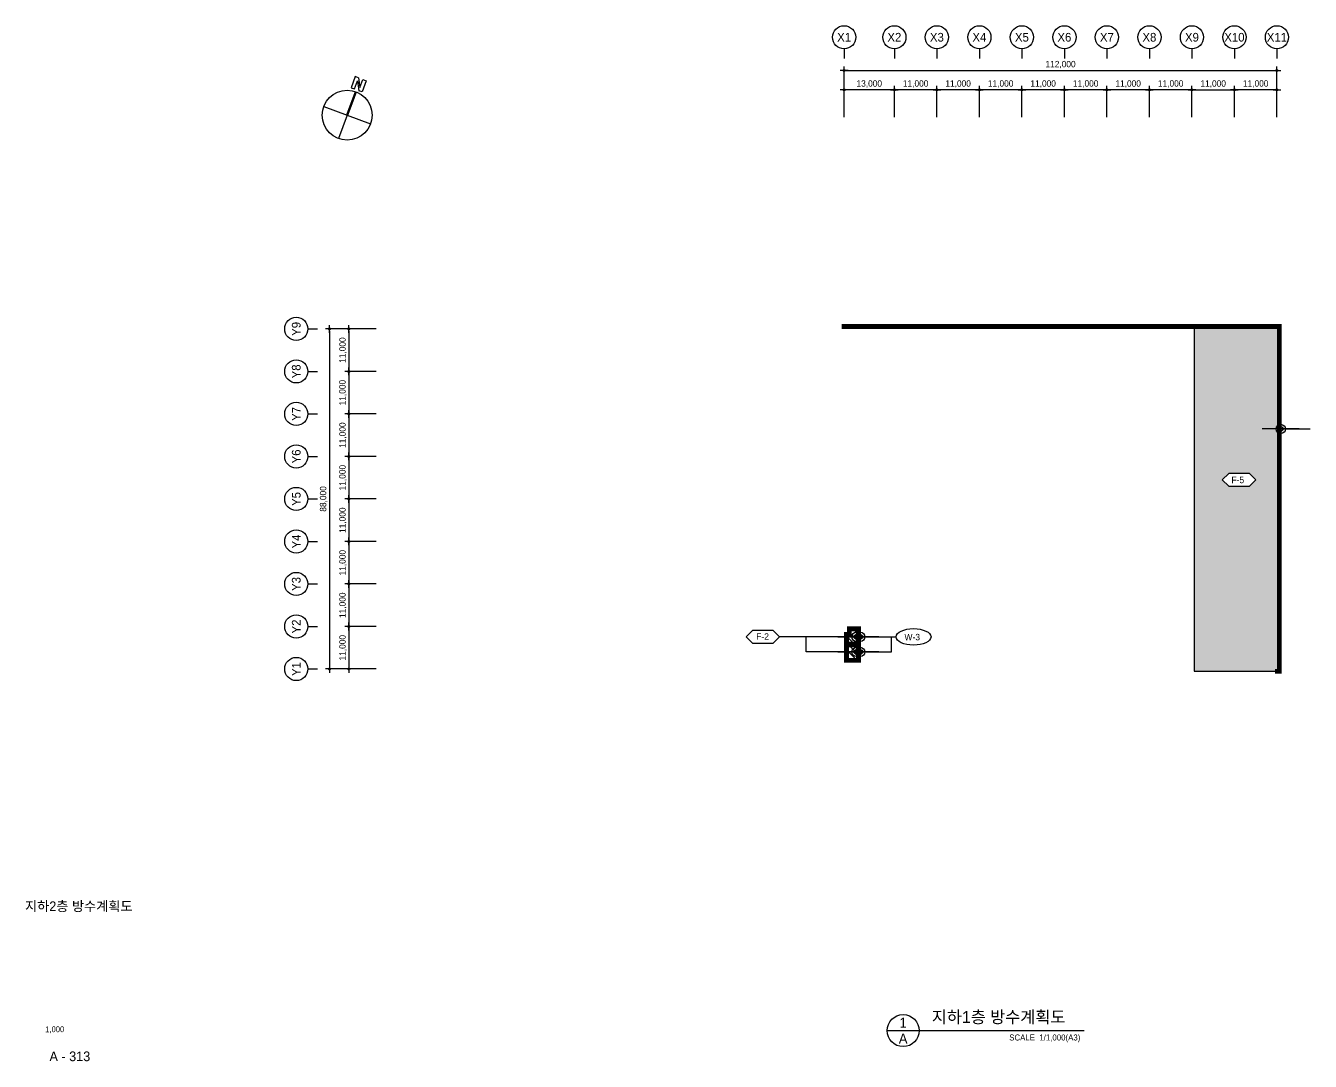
# Model space of a CAD drawing. Header units: millimetres. Extents: x 252735598 to 255215153, y 504281750 to 504550014.
# Drawn here: x 253088578 to 253421007, y 504282078 to 504550014 of the extents above; entities that cross this region are included whole.
import ezdxf
from ezdxf.enums import TextEntityAlignment as Align

# ---------------------------------------------------------------- set-up
doc = ezdxf.new("R2010")
doc.units = ezdxf.units.MM
doc.set_wipeout_variables(frame=1)
doc.linetypes.add('방수주기표$0$DIVIDE', pattern=[1.25, 0.5, -0.25, 0, -0.25, 0, -0.25])
for name, color, linetype in [('4A.TEC DIM', 7, 'Continuous'), ('4A.TEC FORM-TEXT', 3, 'Continuous'), ('4A.TEC TEXT 2', 3, 'Continuous'), ('4A.TEC 심볼', 7, 'Continuous'), ('DIM', 7, 'Continuous'), ('text', 3, 'Continuous'), ('㈜SE&C 심볼', 7, 'Continuous'), ('방수', 7, 'Continuous')]:
    doc.layers.add(name, color=color, linetype=linetype)
doc.styles.add('GHS', font='malgun.ttf')
doc.styles.add('나눔고딕', font='')
doc.styles.add('돋움', font='')
doc.styles.add('방수주기표$0$나눔고딕', font='')
doc.styles.add('울릉도L', font='')
doc.styles.get('나눔고딕').set_extended_font_data('Dotum')
doc.styles.get('돋움').set_extended_font_data('Dotum')
doc.styles.get('방수주기표$0$나눔고딕').set_extended_font_data('Dotum')
doc.styles.get('울릉도L').set_extended_font_data('Dotum')
doc.dimstyles.new('DIM_400(외부치수)', dxfattribs={"dimscale": 1200, "dimtxt": 3.3, "dimasz": 1, "dimexe": 2, "dimexo": 2, "dimgap": 1, "dimtad": 1, "dimdec": 0, "dimdsep": 46, "dimlunit": 6, "dimtxsty": '울릉도L', "dimblk1": 'DIMDOT', "dimblk2": 'DIMDOT', "dimsah": 1, "dimcen": 2.5, "dimdle": 1.5, "dimclrd": 8, "dimclre": 8, "dimclrt": 3, "dimadec": 0, "dimazin": 0, "dimtfac": 1, "dimtdec": 0, "dimtix": 1, "dimtmove": 2, "dimatfit": 3, "dimldrblk": 'DIMDOT', "dimfxl": 1, "dimtvp": 1, "dimtolj": 1, "dimtzin": 0, "dimarcsym": 0})
doc.dimstyles.new('DIM_600(외부치수)', dxfattribs={"dimscale": 400, "dimtxt": 3.3, "dimasz": 1, "dimexe": 2, "dimexo": 2, "dimgap": 1, "dimtad": 1, "dimdec": 0, "dimdsep": 46, "dimlunit": 6, "dimtxsty": '나눔고딕', "dimblk1": 'DIMDOT', "dimblk2": 'DIMDOT', "dimsah": 1, "dimcen": 2.5, "dimdle": 1.5, "dimclrd": 8, "dimclre": 8, "dimclrt": 3, "dimadec": 0, "dimazin": 0, "dimtfac": 1, "dimtdec": 0, "dimtix": 1, "dimtmove": 2, "dimatfit": 3, "dimldrblk": 'DIMDOT', "dimfxl": 1, "dimtvp": 1, "dimtolj": 1, "dimtzin": 0, "dimarcsym": 0})

# ---------------------------------------------------------------- blocks, each defined once
blk = doc.blocks.new('DIMDOT')
at = {"color": 0}
blk.add_line((-2, 0), (2, 0), dxfattribs=at)
for radius in [0.5, 0.25]:
    blk.add_circle((0, 0), radius, dxfattribs=at)
blk = doc.blocks.new('*D21')
at = {"layer": '4A.TEC DIM', "color": 8, "lineweight": -2}
for p, q in [((169308, -38163), (169308, -25069)), ((169808, -26069), (280808, -26069)), ((281308, -38163), (281308, -25069))]:
    blk.add_line(p, q, dxfattribs=at)
at = {"layer": 'Defpoints', "color": 0}
for p in [(281308, -26069), (169308, -39163), (281308, -39163)]:
    blk.add_point(p, dxfattribs=at)
at = {"layer": '4A.TEC DIM', "color": 8, "lineweight": -2, "xscale": 500, "yscale": 500, "zscale": 500, "rotation": 180}
blk.add_blockref('DIMDOT', (169308, -26069), dxfattribs=at)
at = {"layer": '4A.TEC DIM', "color": 8, "lineweight": -2, "xscale": 500, "yscale": 500, "zscale": 500}
blk.add_blockref('DIMDOT', (281308, -26069), dxfattribs=at)
at = {"layer": '4A.TEC DIM', "color": 3, "insert": (225308, -24584), "char_height": 1650, "attachment_point": 5, "style": '나눔고딕'}
blk.add_mtext('\\A1;112,000', dxfattribs=at)
blk = doc.blocks.new('ccs122')
at = {"layer": '4A.TEC 심볼'}
blk.add_line((0, 8), (0, 3), dxfattribs=at)
blk.add_circle((0, 14), 6, dxfattribs=at)
at = {"layer": '4A.TEC TEXT 2', "color": 3, "style": 'GHS'}
blk.add_attdef('NO', text='', height=4.5, dxfattribs=at).set_placement((-0.01, 14.02), align=Align.MIDDLE_CENTER)
blk = doc.blocks.new('*D22')
at = {"layer": '4A.TEC DIM', "color": 8, "lineweight": -2}
for p, q in [((48195, -103937), (40113, -103937)), ((41113, -104437), (41113, -114437)), ((48195, -114937), (40113, -114937))]:
    blk.add_line(p, q, dxfattribs=at)
at = {"layer": 'Defpoints', "color": 0}
for p in [(49195, -103937), (41113, -114937), (49195, -114937)]:
    blk.add_point(p, dxfattribs=at)
at = {"layer": '4A.TEC DIM', "color": 8, "lineweight": -2, "xscale": 500, "yscale": 500, "zscale": 500}
for p, rotation in [((41113, -103937), 90), ((41113, -114937), 270)]:
    blk.add_blockref('DIMDOT', p, dxfattribs=dict(at, rotation=rotation))
at = {"layer": '4A.TEC DIM', "color": 3, "insert": (39628, -109437), "char_height": 1650, "attachment_point": 5, "rotation": 90, "style": '나눔고딕'}
blk.add_mtext('\\A1;11,000', dxfattribs=at)
blk = doc.blocks.new('*D23')
at = {"layer": '4A.TEC DIM', "color": 8, "lineweight": -2}
for p, q in [((48195, -92937), (35100, -92937)), ((36100, -93437), (36100, -180437)), ((48195, -180937), (35100, -180937))]:
    blk.add_line(p, q, dxfattribs=at)
at = {"layer": 'Defpoints', "color": 0}
for p in [(49195, -92937), (36100, -180937), (49195, -180937)]:
    blk.add_point(p, dxfattribs=at)
at = {"layer": '4A.TEC DIM', "color": 8, "lineweight": -2, "xscale": 500, "yscale": 500, "zscale": 500}
for p, rotation in [((36100, -92937), 90), ((36100, -180937), 270)]:
    blk.add_blockref('DIMDOT', p, dxfattribs=dict(at, rotation=rotation))
at = {"layer": '4A.TEC DIM', "color": 3, "insert": (34615, -136937), "char_height": 1650, "attachment_point": 5, "rotation": 90, "style": '나눔고딕'}
blk.add_mtext('\\A1;88,000', dxfattribs=at)
blk = doc.blocks.new('*D24')
at = {"layer": '4A.TEC DIM', "color": 8, "lineweight": -2}
for p, q in [((48195, -169937), (40113, -169937)), ((41113, -170437), (41113, -180437)), ((48195, -180937), (40113, -180937))]:
    blk.add_line(p, q, dxfattribs=at)
at = {"layer": 'Defpoints', "color": 0}
for p in [(49195, -169937), (41113, -180937), (49195, -180937)]:
    blk.add_point(p, dxfattribs=at)
at = {"layer": '4A.TEC DIM', "color": 8, "lineweight": -2, "xscale": 500, "yscale": 500, "zscale": 500}
for p, rotation in [((41113, -169937), 90), ((41113, -180937), 270)]:
    blk.add_blockref('DIMDOT', p, dxfattribs=dict(at, rotation=rotation))
at = {"layer": '4A.TEC DIM', "color": 3, "insert": (39628, -175437), "char_height": 1650, "attachment_point": 5, "rotation": 90, "style": '나눔고딕'}
blk.add_mtext('\\A1;11,000', dxfattribs=at)
blk = doc.blocks.new('*D25')
at = {"layer": '4A.TEC DIM', "color": 8, "lineweight": -2}
for p, q in [((48195, -158937), (40113, -158937)), ((41113, -159437), (41113, -169437)), ((48195, -169937), (40113, -169937))]:
    blk.add_line(p, q, dxfattribs=at)
at = {"layer": 'Defpoints', "color": 0}
for p in [(49195, -158937), (41113, -169937), (49195, -169937)]:
    blk.add_point(p, dxfattribs=at)
at = {"layer": '4A.TEC DIM', "color": 8, "lineweight": -2, "xscale": 500, "yscale": 500, "zscale": 500}
for p, rotation in [((41113, -158937), 90), ((41113, -169937), 270)]:
    blk.add_blockref('DIMDOT', p, dxfattribs=dict(at, rotation=rotation))
at = {"layer": '4A.TEC DIM', "color": 3, "insert": (39628, -164437), "char_height": 1650, "attachment_point": 5, "rotation": 90, "style": '나눔고딕'}
blk.add_mtext('\\A1;11,000', dxfattribs=at)
blk = doc.blocks.new('*D26')
at = {"layer": '4A.TEC DIM', "color": 8, "lineweight": -2}
for p, q in [((48195, -147937), (40113, -147937)), ((41113, -148437), (41113, -158437)), ((48195, -158937), (40113, -158937))]:
    blk.add_line(p, q, dxfattribs=at)
at = {"layer": 'Defpoints', "color": 0}
for p in [(49195, -147937), (41113, -158937), (49195, -158937)]:
    blk.add_point(p, dxfattribs=at)
at = {"layer": '4A.TEC DIM', "color": 8, "lineweight": -2, "xscale": 500, "yscale": 500, "zscale": 500}
for p, rotation in [((41113, -147937), 90), ((41113, -158937), 270)]:
    blk.add_blockref('DIMDOT', p, dxfattribs=dict(at, rotation=rotation))
at = {"layer": '4A.TEC DIM', "color": 3, "insert": (39628, -153437), "char_height": 1650, "attachment_point": 5, "rotation": 90, "style": '나눔고딕'}
blk.add_mtext('\\A1;11,000', dxfattribs=at)
blk = doc.blocks.new('*D27')
at = {"layer": '4A.TEC DIM', "color": 8, "lineweight": -2}
for p, q in [((48195, -136937), (40113, -136937)), ((41113, -137437), (41113, -147437)), ((48195, -147937), (40113, -147937))]:
    blk.add_line(p, q, dxfattribs=at)
at = {"layer": 'Defpoints', "color": 0}
for p in [(49195, -136937), (41113, -147937), (49195, -147937)]:
    blk.add_point(p, dxfattribs=at)
at = {"layer": '4A.TEC DIM', "color": 8, "lineweight": -2, "xscale": 500, "yscale": 500, "zscale": 500}
for p, rotation in [((41113, -136937), 90), ((41113, -147937), 270)]:
    blk.add_blockref('DIMDOT', p, dxfattribs=dict(at, rotation=rotation))
at = {"layer": '4A.TEC DIM', "color": 3, "insert": (39628, -142437), "char_height": 1650, "attachment_point": 5, "rotation": 90, "style": '나눔고딕'}
blk.add_mtext('\\A1;11,000', dxfattribs=at)
blk = doc.blocks.new('*D28')
at = {"layer": '4A.TEC DIM', "color": 8, "lineweight": -2}
for p, q in [((48195, -125937), (40113, -125937)), ((41113, -126437), (41113, -136437)), ((48195, -136937), (40113, -136937))]:
    blk.add_line(p, q, dxfattribs=at)
at = {"layer": 'Defpoints', "color": 0}
for p in [(49195, -125937), (41113, -136937), (49195, -136937)]:
    blk.add_point(p, dxfattribs=at)
at = {"layer": '4A.TEC DIM', "color": 8, "lineweight": -2, "xscale": 500, "yscale": 500, "zscale": 500}
for p, rotation in [((41113, -125937), 90), ((41113, -136937), 270)]:
    blk.add_blockref('DIMDOT', p, dxfattribs=dict(at, rotation=rotation))
at = {"layer": '4A.TEC DIM', "color": 3, "insert": (39628, -131437), "char_height": 1650, "attachment_point": 5, "rotation": 90, "style": '나눔고딕'}
blk.add_mtext('\\A1;11,000', dxfattribs=at)
blk = doc.blocks.new('*D29')
at = {"layer": '4A.TEC DIM', "color": 8, "lineweight": -2}
for p, q in [((48195, -114937), (40113, -114937)), ((41113, -115437), (41113, -125437)), ((48195, -125937), (40113, -125937))]:
    blk.add_line(p, q, dxfattribs=at)
at = {"layer": 'Defpoints', "color": 0}
for p in [(49195, -114937), (41113, -125937), (49195, -125937)]:
    blk.add_point(p, dxfattribs=at)
at = {"layer": '4A.TEC DIM', "color": 8, "lineweight": -2, "xscale": 500, "yscale": 500, "zscale": 500}
for p, rotation in [((41113, -114937), 90), ((41113, -125937), 270)]:
    blk.add_blockref('DIMDOT', p, dxfattribs=dict(at, rotation=rotation))
at = {"layer": '4A.TEC DIM', "color": 3, "insert": (39628, -120437), "char_height": 1650, "attachment_point": 5, "rotation": 90, "style": '나눔고딕'}
blk.add_mtext('\\A1;11,000', dxfattribs=at)
blk = doc.blocks.new('*D10')
at = {"layer": '4A.TEC DIM', "color": 8, "lineweight": -2}
for p, q in [((169308, -38163), (169308, -30082)), ((181808, -31082), (169808, -31082)), ((182308, -38163), (182308, -30082))]:
    blk.add_line(p, q, dxfattribs=at)
at = {"layer": 'Defpoints', "color": 0}
for p in [(169308, -31082), (169308, -39163), (182308, -39163)]:
    blk.add_point(p, dxfattribs=at)
at = {"layer": '4A.TEC DIM', "color": 8, "lineweight": -2, "xscale": 500, "yscale": 500, "zscale": 500, "rotation": 180}
blk.add_blockref('DIMDOT', (169308, -31082), dxfattribs=at)
at = {"layer": '4A.TEC DIM', "color": 8, "lineweight": -2, "xscale": 500, "yscale": 500, "zscale": 500}
blk.add_blockref('DIMDOT', (182308, -31082), dxfattribs=at)
at = {"layer": '4A.TEC DIM', "color": 3, "insert": (175808, -29597), "char_height": 1650, "attachment_point": 5, "style": '나눔고딕'}
blk.add_mtext('\\A1;13,000', dxfattribs=at)
blk = doc.blocks.new('*D11')
at = {"layer": '4A.TEC DIM', "color": 8, "lineweight": -2}
for p, q in [((182308, -38163), (182308, -30082)), ((192808, -31082), (182808, -31082)), ((193308, -38163), (193308, -30082))]:
    blk.add_line(p, q, dxfattribs=at)
at = {"layer": 'Defpoints', "color": 0}
for p in [(182308, -31082), (182308, -39163), (193308, -39163)]:
    blk.add_point(p, dxfattribs=at)
at = {"layer": '4A.TEC DIM', "color": 8, "lineweight": -2, "xscale": 500, "yscale": 500, "zscale": 500, "rotation": 180}
blk.add_blockref('DIMDOT', (182308, -31082), dxfattribs=at)
at = {"layer": '4A.TEC DIM', "color": 8, "lineweight": -2, "xscale": 500, "yscale": 500, "zscale": 500}
blk.add_blockref('DIMDOT', (193308, -31082), dxfattribs=at)
at = {"layer": '4A.TEC DIM', "color": 3, "insert": (187808, -29597), "char_height": 1650, "attachment_point": 5, "style": '나눔고딕'}
blk.add_mtext('\\A1;11,000', dxfattribs=at)
blk = doc.blocks.new('*D12')
at = {"layer": '4A.TEC DIM', "color": 8, "lineweight": -2}
for p, q in [((193308, -38163), (193308, -30082)), ((203808, -31082), (193808, -31082)), ((204308, -38163), (204308, -30082))]:
    blk.add_line(p, q, dxfattribs=at)
at = {"layer": 'Defpoints', "color": 0}
for p in [(193308, -31082), (193308, -39163), (204308, -39163)]:
    blk.add_point(p, dxfattribs=at)
at = {"layer": '4A.TEC DIM', "color": 8, "lineweight": -2, "xscale": 500, "yscale": 500, "zscale": 500, "rotation": 180}
blk.add_blockref('DIMDOT', (193308, -31082), dxfattribs=at)
at = {"layer": '4A.TEC DIM', "color": 8, "lineweight": -2, "xscale": 500, "yscale": 500, "zscale": 500}
blk.add_blockref('DIMDOT', (204308, -31082), dxfattribs=at)
at = {"layer": '4A.TEC DIM', "color": 3, "insert": (198808, -29597), "char_height": 1650, "attachment_point": 5, "style": '나눔고딕'}
blk.add_mtext('\\A1;11,000', dxfattribs=at)
blk = doc.blocks.new('*D13')
at = {"layer": '4A.TEC DIM', "color": 8, "lineweight": -2}
for p, q in [((204308, -38163), (204308, -30082)), ((214808, -31082), (204808, -31082)), ((215308, -38163), (215308, -30082))]:
    blk.add_line(p, q, dxfattribs=at)
at = {"layer": 'Defpoints', "color": 0}
for p in [(204308, -31082), (204308, -39163), (215308, -39163)]:
    blk.add_point(p, dxfattribs=at)
at = {"layer": '4A.TEC DIM', "color": 8, "lineweight": -2, "xscale": 500, "yscale": 500, "zscale": 500, "rotation": 180}
blk.add_blockref('DIMDOT', (204308, -31082), dxfattribs=at)
at = {"layer": '4A.TEC DIM', "color": 8, "lineweight": -2, "xscale": 500, "yscale": 500, "zscale": 500}
blk.add_blockref('DIMDOT', (215308, -31082), dxfattribs=at)
at = {"layer": '4A.TEC DIM', "color": 3, "insert": (209808, -29597), "char_height": 1650, "attachment_point": 5, "style": '나눔고딕'}
blk.add_mtext('\\A1;11,000', dxfattribs=at)
blk = doc.blocks.new('*D14')
at = {"layer": '4A.TEC DIM', "color": 8, "lineweight": -2}
for p, q in [((215308, -38163), (215308, -30082)), ((225808, -31082), (215808, -31082)), ((226308, -38163), (226308, -30082))]:
    blk.add_line(p, q, dxfattribs=at)
at = {"layer": 'Defpoints', "color": 0}
for p in [(215308, -31082), (215308, -39163), (226308, -39163)]:
    blk.add_point(p, dxfattribs=at)
at = {"layer": '4A.TEC DIM', "color": 8, "lineweight": -2, "xscale": 500, "yscale": 500, "zscale": 500, "rotation": 180}
blk.add_blockref('DIMDOT', (215308, -31082), dxfattribs=at)
at = {"layer": '4A.TEC DIM', "color": 8, "lineweight": -2, "xscale": 500, "yscale": 500, "zscale": 500}
blk.add_blockref('DIMDOT', (226308, -31082), dxfattribs=at)
at = {"layer": '4A.TEC DIM', "color": 3, "insert": (220808, -29597), "char_height": 1650, "attachment_point": 5, "style": '나눔고딕'}
blk.add_mtext('\\A1;11,000', dxfattribs=at)
blk = doc.blocks.new('*D15')
at = {"layer": '4A.TEC DIM', "color": 8, "lineweight": -2}
for p, q in [((226308, -38163), (226308, -30082)), ((236808, -31082), (226808, -31082)), ((237308, -38163), (237308, -30082))]:
    blk.add_line(p, q, dxfattribs=at)
at = {"layer": 'Defpoints', "color": 0}
for p in [(226308, -31082), (226308, -39163), (237308, -39163)]:
    blk.add_point(p, dxfattribs=at)
at = {"layer": '4A.TEC DIM', "color": 8, "lineweight": -2, "xscale": 500, "yscale": 500, "zscale": 500, "rotation": 180}
blk.add_blockref('DIMDOT', (226308, -31082), dxfattribs=at)
at = {"layer": '4A.TEC DIM', "color": 8, "lineweight": -2, "xscale": 500, "yscale": 500, "zscale": 500}
blk.add_blockref('DIMDOT', (237308, -31082), dxfattribs=at)
at = {"layer": '4A.TEC DIM', "color": 3, "insert": (231808, -29597), "char_height": 1650, "attachment_point": 5, "style": '나눔고딕'}
blk.add_mtext('\\A1;11,000', dxfattribs=at)
blk = doc.blocks.new('*D16')
at = {"layer": '4A.TEC DIM', "color": 8, "lineweight": -2}
for p, q in [((237308, -38163), (237308, -30082)), ((247808, -31082), (237808, -31082)), ((248308, -38163), (248308, -30082))]:
    blk.add_line(p, q, dxfattribs=at)
at = {"layer": 'Defpoints', "color": 0}
for p in [(237308, -31082), (237308, -39163), (248308, -39163)]:
    blk.add_point(p, dxfattribs=at)
at = {"layer": '4A.TEC DIM', "color": 8, "lineweight": -2, "xscale": 500, "yscale": 500, "zscale": 500, "rotation": 180}
blk.add_blockref('DIMDOT', (237308, -31082), dxfattribs=at)
at = {"layer": '4A.TEC DIM', "color": 8, "lineweight": -2, "xscale": 500, "yscale": 500, "zscale": 500}
blk.add_blockref('DIMDOT', (248308, -31082), dxfattribs=at)
at = {"layer": '4A.TEC DIM', "color": 3, "insert": (242808, -29597), "char_height": 1650, "attachment_point": 5, "style": '나눔고딕'}
blk.add_mtext('\\A1;11,000', dxfattribs=at)
blk = doc.blocks.new('*D17')
at = {"layer": '4A.TEC DIM', "color": 8, "lineweight": -2}
for p, q in [((248308, -38163), (248308, -30082)), ((258808, -31082), (248808, -31082)), ((259308, -38163), (259308, -30082))]:
    blk.add_line(p, q, dxfattribs=at)
at = {"layer": 'Defpoints', "color": 0}
for p in [(248308, -31082), (248308, -39163), (259308, -39163)]:
    blk.add_point(p, dxfattribs=at)
at = {"layer": '4A.TEC DIM', "color": 8, "lineweight": -2, "xscale": 500, "yscale": 500, "zscale": 500, "rotation": 180}
blk.add_blockref('DIMDOT', (248308, -31082), dxfattribs=at)
at = {"layer": '4A.TEC DIM', "color": 8, "lineweight": -2, "xscale": 500, "yscale": 500, "zscale": 500}
blk.add_blockref('DIMDOT', (259308, -31082), dxfattribs=at)
at = {"layer": '4A.TEC DIM', "color": 3, "insert": (253808, -29597), "char_height": 1650, "attachment_point": 5, "style": '나눔고딕'}
blk.add_mtext('\\A1;11,000', dxfattribs=at)
blk = doc.blocks.new('*D18')
at = {"layer": '4A.TEC DIM', "color": 8, "lineweight": -2}
for p, q in [((270308, -38163), (270308, -30082)), ((280808, -31082), (270808, -31082)), ((281308, -38163), (281308, -30082))]:
    blk.add_line(p, q, dxfattribs=at)
at = {"layer": 'Defpoints', "color": 0}
for p in [(270308, -31082), (270308, -39163), (281308, -39163)]:
    blk.add_point(p, dxfattribs=at)
at = {"layer": '4A.TEC DIM', "color": 8, "lineweight": -2, "xscale": 500, "yscale": 500, "zscale": 500, "rotation": 180}
blk.add_blockref('DIMDOT', (270308, -31082), dxfattribs=at)
at = {"layer": '4A.TEC DIM', "color": 8, "lineweight": -2, "xscale": 500, "yscale": 500, "zscale": 500}
blk.add_blockref('DIMDOT', (281308, -31082), dxfattribs=at)
at = {"layer": '4A.TEC DIM', "color": 3, "insert": (275808, -29597), "char_height": 1650, "attachment_point": 5, "style": '나눔고딕'}
blk.add_mtext('\\A1;11,000', dxfattribs=at)
blk = doc.blocks.new('*D19')
at = {"layer": '4A.TEC DIM', "color": 8, "lineweight": -2}
for p, q in [((48195, -92937), (40113, -92937)), ((41113, -93437), (41113, -103437)), ((48195, -103937), (40113, -103937))]:
    blk.add_line(p, q, dxfattribs=at)
at = {"layer": 'Defpoints', "color": 0}
for p in [(49195, -92937), (41113, -103937), (49195, -103937)]:
    blk.add_point(p, dxfattribs=at)
at = {"layer": '4A.TEC DIM', "color": 8, "lineweight": -2, "xscale": 500, "yscale": 500, "zscale": 500}
for p, rotation in [((41113, -92937), 90), ((41113, -103937), 270)]:
    blk.add_blockref('DIMDOT', p, dxfattribs=dict(at, rotation=rotation))
at = {"layer": '4A.TEC DIM', "color": 3, "insert": (39628, -98437), "char_height": 1650, "attachment_point": 5, "rotation": 90, "style": '나눔고딕'}
blk.add_mtext('\\A1;11,000', dxfattribs=at)
blk = doc.blocks.new('*D20')
at = {"layer": '4A.TEC DIM', "color": 8, "lineweight": -2}
for p, q in [((259308, -38163), (259308, -30082)), ((259808, -31082), (269808, -31082)), ((270308, -38163), (270308, -30082))]:
    blk.add_line(p, q, dxfattribs=at)
at = {"layer": 'Defpoints', "color": 0}
for p in [(270308, -31082), (259308, -39163), (270308, -39163)]:
    blk.add_point(p, dxfattribs=at)
at = {"layer": '4A.TEC DIM', "color": 8, "lineweight": -2, "xscale": 500, "yscale": 500, "zscale": 500, "rotation": 180}
blk.add_blockref('DIMDOT', (259308, -31082), dxfattribs=at)
at = {"layer": '4A.TEC DIM', "color": 8, "lineweight": -2, "xscale": 500, "yscale": 500, "zscale": 500}
blk.add_blockref('DIMDOT', (270308, -31082), dxfattribs=at)
at = {"layer": '4A.TEC DIM', "color": 3, "insert": (264808, -29597), "char_height": 1650, "attachment_point": 5, "style": '나눔고딕'}
blk.add_mtext('\\A1;11,000', dxfattribs=at)
blk = doc.blocks.new('dr-sy-018-D-M')
at = {"layer": '4A.TEC 심볼', "color": 0}
for p, q in [((-1, 16.4), (-2.5, 16.4)), ((-2.5, 16.4), (-2.5, 11.4)), ((-1, 16.4), (1, 12.8)), ((1, 12.8), (1, 16.4)), ((1, 16.4), (2.5, 16.4)), ((2.5, 16.4), (2.5, 11.4)), ((-2.5, 11.4), (-1, 11.4)), ((-1, 15.09), (1.05, 11.4)), ((-1, 11.4), (-1, 15.09)), ((2.5, 11.4), (1.05, 11.4)), ((-10.5, 0), (10.5, 0)), ((0, 0), (0, -10.5))]:
    blk.add_line(p, q, dxfattribs=at)
at = {"layer": '4A.TEC 심볼', "color": 0, "const_width": 1}
blk.add_lwpolyline([(0, 10.5), (0, 0)], dxfattribs=at)
at = {"layer": '4A.TEC 심볼', "color": 0}
blk.add_circle((0, 0), 10.5, dxfattribs=at)
blk = doc.blocks.new('dwgFD3B')
at = {"layer": '4A.TEC 심볼'}
ref = blk.add_blockref('ccs122', (169307.63, -24500.01, 1666.22), dxfattribs=dict(at, xscale=499.9999977496833, yscale=499.9999977496833, zscale=499.9999977496833))
ref.add_attrib('NO', 'X1', dxfattribs={"layer": '0', "color": 3, "height": 2250, "style": '울릉도L'}).set_placement((169304.55, -17491.05, 1666.22), align=Align.MIDDLE_CENTER)
ref = blk.add_blockref('ccs122', (182307.63, -24500.01, 1666.22), dxfattribs=dict(at, xscale=499.9999977496833, yscale=499.9999977496833, zscale=499.9999977496833))
ref.add_attrib('NO', 'X2', dxfattribs={"layer": '0', "color": 3, "height": 2250, "style": '울릉도L'}).set_placement((182304.55, -17491.05, 1666.22), align=Align.MIDDLE_CENTER)
ref = blk.add_blockref('ccs122', (193307.63, -24500.01, 1666.22), dxfattribs=dict(at, xscale=499.9999977496833, yscale=499.9999977496833, zscale=499.9999977496833))
ref.add_attrib('NO', 'X3', dxfattribs={"layer": '0', "color": 3, "height": 2250, "style": '울릉도L'}).set_placement((193304.55, -17491.05, 1666.22), align=Align.MIDDLE_CENTER)
ref = blk.add_blockref('ccs122', (204307.63, -24500.01, 1666.22), dxfattribs=dict(at, xscale=499.9999977496833, yscale=499.9999977496833, zscale=499.9999977496833))
ref.add_attrib('NO', 'X4', dxfattribs={"layer": '0', "color": 3, "height": 2250, "style": '울릉도L'}).set_placement((204304.55, -17491.05, 1666.22), align=Align.MIDDLE_CENTER)
ref = blk.add_blockref('ccs122', (215307.63, -24500.01, 1666.22), dxfattribs=dict(at, xscale=499.9999977496833, yscale=499.9999977496833, zscale=499.9999977496833))
ref.add_attrib('NO', 'X5', dxfattribs={"layer": '0', "color": 3, "height": 2250, "style": '울릉도L'}).set_placement((215304.55, -17491.05, 1666.22), align=Align.MIDDLE_CENTER)
ref = blk.add_blockref('ccs122', (226307.63, -24500.01, 1666.22), dxfattribs=dict(at, xscale=499.9999977496833, yscale=499.9999977496833, zscale=499.9999977496833))
ref.add_attrib('NO', 'X6', dxfattribs={"layer": '0', "color": 3, "height": 2250, "style": '울릉도L'}).set_placement((226304.55, -17491.05, 1666.22), align=Align.MIDDLE_CENTER)
ref = blk.add_blockref('ccs122', (237307.63, -24500, 1666.22), dxfattribs=dict(at, xscale=499.9999977496833, yscale=499.9999977496833, zscale=499.9999977496833))
ref.add_attrib('NO', 'X7', dxfattribs={"layer": '0', "color": 3, "height": 2250, "style": '울릉도L'}).set_placement((237304.55, -17491.04, 1666.22), align=Align.MIDDLE_CENTER)
ref = blk.add_blockref('ccs122', (248307.63, -24500, 1666.22), dxfattribs=dict(at, xscale=499.9999977496833, yscale=499.9999977496833, zscale=499.9999977496833))
ref.add_attrib('NO', 'X8', dxfattribs={"layer": '0', "color": 3, "height": 2250, "style": '울릉도L'}).set_placement((248304.55, -17491.05, 1666.22), align=Align.MIDDLE_CENTER)
ref = blk.add_blockref('ccs122', (259307.63, -24500, 1666.22), dxfattribs=dict(at, xscale=499.9999977496833, yscale=499.9999977496833, zscale=499.9999977496833))
ref.add_attrib('NO', 'X9', dxfattribs={"layer": '0', "color": 3, "height": 2250, "style": '울릉도L'}).set_placement((259304.55, -17491.04, 1666.22), align=Align.MIDDLE_CENTER)
ref = blk.add_blockref('ccs122', (270307.63, -24500.01, 1666.22), dxfattribs=dict(at, xscale=499.9999977496833, yscale=499.9999977496833, zscale=499.9999977496833))
ref.add_attrib('NO', 'X10', dxfattribs={"layer": '0', "color": 3, "height": 2250, "style": '울릉도L'}).set_placement((270304.55, -17491.05, 1666.22), align=Align.MIDDLE_CENTER)
ref = blk.add_blockref('ccs122', (281307.63, -24500.01, 1666.22), dxfattribs=dict(at, xscale=499.9999977496833, yscale=499.9999977496833, zscale=499.9999977496833))
ref.add_attrib('NO', 'X11', dxfattribs={"layer": '0', "color": 3, "height": 2250, "style": '울릉도L'}).set_placement((281304.55, -17491.05, 1666.22), align=Align.MIDDLE_CENTER)
ref = blk.add_blockref('ccs122', (34531.36, -92936.83, 1666.22), dxfattribs=dict(at, xscale=499.9999977496833, yscale=499.9999977496833, zscale=499.9999977496833, rotation=90))
ref.add_attrib('NO', 'Y9', dxfattribs={"layer": '0', "color": 3, "height": 2250, "rotation": 90, "style": '울릉도L'}).set_placement((27522.4, -92939.91, 1666.22), align=Align.MIDDLE_CENTER)
ref = blk.add_blockref('ccs122', (34531.36, -103936.83, 1666.22), dxfattribs=dict(at, xscale=499.9999977496833, yscale=499.9999977496833, zscale=499.9999977496833, rotation=90))
ref.add_attrib('NO', 'Y8', dxfattribs={"layer": '0', "color": 3, "height": 2250, "rotation": 90, "style": '울릉도L'}).set_placement((27522.4, -103939.91, 1666.22), align=Align.MIDDLE_CENTER)
ref = blk.add_blockref('ccs122', (34531.36, -114936.83, 1666.22), dxfattribs=dict(at, xscale=499.9999977496833, yscale=499.9999977496833, zscale=499.9999977496833, rotation=90))
ref.add_attrib('NO', 'Y7', dxfattribs={"layer": '0', "color": 3, "height": 2250, "rotation": 90, "style": '울릉도L'}).set_placement((27522.41, -114939.91, 1666.22), align=Align.MIDDLE_CENTER)
ref = blk.add_blockref('ccs122', (34531.36, -125936.83, 1666.22), dxfattribs=dict(at, xscale=499.9999977496833, yscale=499.9999977496833, zscale=499.9999977496833, rotation=90))
ref.add_attrib('NO', 'Y6', dxfattribs={"layer": '0', "color": 3, "height": 2250, "rotation": 90, "style": '울릉도L'}).set_placement((27522.4, -125939.91, 1666.22), align=Align.MIDDLE_CENTER)
ref = blk.add_blockref('ccs122', (34531.36, -136936.83, 1666.22), dxfattribs=dict(at, xscale=499.9999977496833, yscale=499.9999977496833, zscale=499.9999977496833, rotation=90))
ref.add_attrib('NO', 'Y5', dxfattribs={"layer": '0', "color": 3, "height": 2250, "rotation": 90, "style": '울릉도L'}).set_placement((27522.41, -136939.91, 1666.22), align=Align.MIDDLE_CENTER)
ref = blk.add_blockref('ccs122', (34531.36, -147936.83, 1666.22), dxfattribs=dict(at, xscale=499.9999977496833, yscale=499.9999977496833, zscale=499.9999977496833, rotation=90))
ref.add_attrib('NO', 'Y4', dxfattribs={"layer": '0', "color": 3, "height": 2250, "rotation": 90, "style": '울릉도L'}).set_placement((27522.4, -147939.91, 1666.22), align=Align.MIDDLE_CENTER)
ref = blk.add_blockref('ccs122', (34531.36, -158936.83, 1666.22), dxfattribs=dict(at, xscale=499.9999977496833, yscale=499.9999977496833, zscale=499.9999977496833, rotation=90))
ref.add_attrib('NO', 'Y3', dxfattribs={"layer": '0', "color": 3, "height": 2250, "rotation": 90, "style": '울릉도L'}).set_placement((27522.4, -158939.91, 1666.22), align=Align.MIDDLE_CENTER)
ref = blk.add_blockref('ccs122', (34531.36, -169936.83, 1666.22), dxfattribs=dict(at, xscale=499.9999977496833, yscale=499.9999977496833, zscale=499.9999977496833, rotation=90))
ref.add_attrib('NO', 'Y2', dxfattribs={"layer": '0', "color": 3, "height": 2250, "rotation": 90, "style": '울릉도L'}).set_placement((27522.4, -169939.91, 1666.22), align=Align.MIDDLE_CENTER)
ref = blk.add_blockref('ccs122', (34531.36, -180936.83, 1666.22), dxfattribs=dict(at, xscale=499.9999977496833, yscale=499.9999977496833, zscale=499.9999977496833, rotation=90))
ref.add_attrib('NO', 'Y1', dxfattribs={"layer": '0', "color": 3, "height": 2250, "rotation": 90, "style": '울릉도L'}).set_placement((27522.4, -180939.91, 1666.22), align=Align.MIDDLE_CENTER)
at = {"layer": '4A.TEC DIM'}
for base, p1, p2, picture, middle in [((281307.63, -26068.86, 1666.22), (169307.63, -39163.16, 1666.22), (281307.63, -39163.16, 1666.22), '*D21', (225307.63, -24583.79, 1666.22)), ((169307.63, -31081.58, 1666.22), (182307.63, -39163.16, 1666.22), (169307.63, -39163.16, 1666.22), '*D10', (175807.63, -29596.51, 1666.22)), ((182307.63, -31081.58, 1666.22), (193307.63, -39163.16, 1666.22), (182307.63, -39163.16, 1666.22), '*D11', (187807.63, -29596.51, 1666.22)), ((193307.63, -31081.58, 1666.22), (204307.63, -39163.16, 1666.22), (193307.63, -39163.16, 1666.22), '*D12', (198807.63, -29596.51, 1666.22)), ((204307.63, -31081.58, 1666.22), (215307.63, -39163.16, 1666.22), (204307.63, -39163.16, 1666.22), '*D13', (209807.63, -29596.51, 1666.22)), ((215307.63, -31081.58, 1666.22), (226307.63, -39163.16, 1666.22), (215307.63, -39163.16, 1666.22), '*D14', (220807.63, -29596.51, 1666.22)), ((226307.63, -31081.58, 1666.22), (237307.63, -39163.16, 1666.22), (226307.63, -39163.16, 1666.22), '*D15', (231807.63, -29596.51, 1666.22)), ((237307.63, -31081.58, 1666.22), (248307.63, -39163.16, 1666.22), (237307.63, -39163.16, 1666.22), '*D16', (242807.63, -29596.51, 1666.22)), ((248307.63, -31081.58, 1666.22), (259307.63, -39163.16, 1666.22), (248307.63, -39163.16, 1666.22), '*D17', (253807.63, -29596.51, 1666.22)), ((270307.63, -31081.58, 1666.22), (281307.63, -39163.16, 1666.22), (270307.63, -39163.16, 1666.22), '*D18', (275807.63, -29596.51, 1666.22))]:
    dim = blk.add_linear_dim(base=base, p1=p1, p2=p2, dimstyle='DIM_600(외부치수)', override={"dimscale": 500, "dimdec": 1, "dimblk1": 'DIMDOT', "dimblk2": 'DIMDOT'}, dxfattribs=at)
    dim.commit()
    dim.dimension.update_dxf_attribs({"geometry": picture, "text_midpoint": middle})
for base, p1, p2, angle, picture, middle in [((270307.63, -31081.58, 1666.22), (259307.63, -39163.16, 1666.22), (270307.63, -39163.16, 1666.22), 180, '*D20', (264807.63, -29596.51, 1666.22)), ((36100.22, -180936.83, 1666.22), (49194.51, -92936.83, 1666.22), (49194.51, -180936.83, 1666.22), 90, '*D23', (34615.14, -136936.83, 1666.22)), ((41112.94, -103936.83, 1666.22), (49194.51, -92936.83, 1666.22), (49194.51, -103936.83, 1666.22), 90, '*D19', (39627.86, -98436.83, 1666.22)), ((41112.94, -114936.83, 1666.22), (49194.51, -103936.83, 1666.22), (49194.51, -114936.83, 1666.22), 90, '*D22', (39627.86, -109436.83, 1666.22)), ((41112.94, -125936.83, 1666.22), (49194.51, -114936.83, 1666.22), (49194.51, -125936.83, 1666.22), 90, '*D29', (39627.87, -120436.83, 1666.22)), ((41112.94, -136936.83, 1666.22), (49194.51, -125936.83, 1666.22), (49194.51, -136936.83, 1666.22), 90, '*D28', (39627.87, -131436.83, 1666.22)), ((41112.94, -147936.83, 1666.22), (49194.51, -136936.83, 1666.22), (49194.51, -147936.83, 1666.22), 90, '*D27', (39627.87, -142436.83, 1666.22)), ((41112.94, -158936.83, 1666.22), (49194.51, -147936.83, 1666.22), (49194.51, -158936.83, 1666.22), 90, '*D26', (39627.86, -153436.83, 1666.22)), ((41112.93, -169936.83, 1666.22), (49194.51, -158936.83, 1666.22), (49194.51, -169936.83, 1666.22), 90, '*D25', (39627.86, -164436.83, 1666.22)), ((41112.93, -180936.83, 1666.22), (49194.51, -169936.83, 1666.22), (49194.51, -180936.83, 1666.22), 90, '*D24', (39627.86, -175436.83, 1666.22))]:
    dim = blk.add_linear_dim(base=base, p1=p1, p2=p2, angle=angle, dimstyle='DIM_600(외부치수)', override={"dimscale": 500, "dimdec": 1, "dimblk1": 'DIMDOT', "dimblk2": 'DIMDOT'}, dxfattribs=at)
    dim.commit()
    dim.dimension.update_dxf_attribs({"geometry": picture, "text_midpoint": middle})

msp = doc.modelspace()

# ---------------------------------------------------------------- hatches: boundary and pattern name
at = {"layer": '방수'}
h = msp.add_hatch(dxfattribs=at)
h.set_pattern_fill('HEX', color=211, scale=187.886598)
h.set_pattern_definition([(0, (249445089.6, 505174753.1), (0, 1033.23725), [596.53995, -1193.0799]), (120, (249445089.6, 505174753.1), (-894.8097, -516.61863), [596.53995, -1193.0799]), (60, (249445686.1, 505174753.1), (-894.8097, 516.61863), [596.53995, -1193.0799])])
h.paths.add_polyline_path([(253390974.17, 504382977.32), (253390974.17, 504472177.32), (253412974.17, 504472177.32), (253412974.17, 504382977.32)])
h = msp.add_hatch(dxfattribs=at)
h.set_pattern_fill('_USER', color=160, scale=1248.262639, angle=315, style=0, pattern_type=0)
h.set_pattern_definition([(315, (252092548.5, 505406329.1), (882.655, 882.655), [])])
h.paths.add_polyline_path([(253304094.16, 504389997.32), (253300974.17, 504389997.32), (253300974.17, 504392487.32), (253301704.17, 504392487.32), (253301704.17, 504393977.32), (253304094.17, 504393977.32)])
h.paths.add_polyline_path([(253300974.17, 504385817.32), (253304094.16, 504385817.32), (253304094.16, 504389797.32), (253300974.17, 504389797.32)])

# ---------------------------------------------------------------- linework, layer by layer
at = {"layer": '4A.TEC 심볼'}
msp.add_line((253311503.32, 504290014.16, 3333.33), (253362468.64, 504290014.16, 3333.33), dxfattribs=at)
msp.add_circle((253315643.32, 504290014.16, 3333.33), 4140, dxfattribs=at)
at = {"layer": 'DIM', "color": 1, "lineweight": -2, "ltscale": 10}
for points in [[(253290556.08, 504387987.96), (253290556.08, 504391894.4)], [(253312664.12, 504387987.96), (253312664.12, 504391894.4)]]:
    msp.add_lwpolyline(points, dxfattribs=at)
at = {"layer": 'DIM'}
msp.add_ellipse((253318324.47, 504391894.4), major_axis=(-4527.33, 0), ratio=0.471628644, dxfattribs=at)
at = {"layer": '방수', "color": 3, "linetype": '방수주기표$0$DIVIDE', "ltscale": 3000, "true_color": 0x1aff1a, "const_width": 1252.58, "elevation": -0.45}
msp.add_lwpolyline([(253411874.17, 504382977.32), (253412974.17, 504382977.32), (253412974.17, 504472177.32), (253299774.17, 504472177.32)], dxfattribs=at)
at = {"layer": '방수', "color": 211, "elevation": -0.45}
msp.add_lwpolyline([(253390974.17, 504382977.32), (253412974.17, 504382977.32), (253412974.17, 504472177.32), (253390974.17, 504472177.32)], close=True, dxfattribs=at)
at = {"layer": '방수'}
msp.add_lwpolyline([(253282011.43, 504393550.66), (253276643.8, 504393550.66), (253274987.54, 504391894.4), (253276643.8, 504390238.13), (253282011.43, 504390238.13), (253283667.69, 504391894.4)], close=True, dxfattribs=at)
at = {"layer": '방수', "color": 5, "linetype": '방수주기표$0$DIVIDE', "ltscale": 3000, "true_color": 0x1a1aff, "const_width": 1252.58, "elevation": -0.45}
for points in [[(253304094.16, 504389997.32), (253300974.17, 504389997.32), (253300974.17, 504392487.32), (253301704.17, 504392487.32), (253301704.17, 504393977.32), (253304094.17, 504393977.32)], [(253300974.17, 504385817.32), (253304094.16, 504385817.32), (253304094.16, 504389797.32), (253300974.17, 504389797.32)]]:
    msp.add_lwpolyline(points, close=True, dxfattribs=at)

# ---------------------------------------------------------------- block references
msp.add_blockref('dwgFD3B', (253131066.54, 504564514.16, 3333.33))
at = {"layer": '㈜SE&C 심볼', "xscale": 614.3458659365483, "yscale": 614.3458659365483, "zscale": 614.3458659365483, "rotation": 339.5087343485739}
msp.add_blockref('dr-sy-018-D-M', (253171758.75, 504526864.93, 5000), dxfattribs=at)

# ---------------------------------------------------------------- texts
at = {"layer": '4A.TEC FORM-TEXT', "style": '돋움'}
msp.add_text('A - 313', height=2500, dxfattribs=at).set_placement((253100011.16, 504282113.47, 3333.33), align=Align.CENTER)
at = {"layer": '4A.TEC TEXT 2', "style": '나눔고딕'}
for s, height, p in [('지하2층 방수계획도', 2500, (253102320.03, 504320949.11, 3333.33)), ('1,000', 1500, (253096091.31, 504289613.35, 3333.33))]:
    msp.add_text(s, height=height, dxfattribs=at).set_placement(p, align=Align.CENTER)
at = {"layer": '4A.TEC TEXT 2', "color": 3, "style": '나눔고딕'}
msp.add_text('지하1층 방수계획도', height=3105, dxfattribs=at).set_placement((253323072.23, 504291049.16, 3333.33), align=Align.BOTTOM_LEFT)
for s, p in [('1', (253315643.32, 504292084.16, 3333.33)), ('A', (253315643.32, 504287944.16, 3333.33))]:
    msp.add_text(s, height=2587.5, dxfattribs=at).set_placement(p, align=Align.MIDDLE)
msp.add_text('SCALE  1/1,000(A3)', height=1552.5, dxfattribs=at).set_placement((253361496.61, 504286997.77, 3333.33), align=Align.BOTTOM_RIGHT)
at = {"layer": 'DIM', "style": '방수주기표$0$나눔고딕'}
msp.add_text('W-3', height=1680, dxfattribs=at).set_placement((253315982.07, 504390984.86))
at = {"layer": '방수', "style": '방수주기표$0$나눔고딕'}
msp.add_text('F-2', height=1680, dxfattribs=at).set_placement((253277617.95, 504391140.51))

# ---------------------------------------------------------------- leaders
at = {"layer": 'DIM', "ltscale": 10}
for points in [[(253413358.71, 504445681.37), (253421007.41, 504445681.37)], [(253303557.32, 504391894.4), (253283667.69, 504391894.4)], [(253304545.06, 504391894.4), (253313797.14, 504391894.4)], [(253303557.32, 504387987.96), (253290556.08, 504387987.96)], [(253304545.06, 504387987.96), (253312664.12, 504387987.96)]]:
    msp.add_leader(points, dimstyle='DIM_400(외부치수)', override={"dimasz": 2, "dimclrd": 1}, dxfattribs=at)

# ---------------------------------------------------------------- next in the draw order: wipeouts: each hides what was drawn before it
msp.add_wipeout([(253405263.12, 504434169.56), (253399895.49, 504434169.56), (253398239.23, 504432513.29), (253399895.49, 504430857.02), (253405263.12, 504430857.02), (253406919.38, 504432513.29)]).dxf.layer = 'text'

# ---------------------------------------------------------------- next in the draw order: linework, layer by layer
at = {"layer": '방수'}
msp.add_lwpolyline([(253405263.12, 504434169.56), (253399895.49, 504434169.56), (253398239.23, 504432513.29), (253399895.49, 504430857.02), (253405263.12, 504430857.02), (253406919.38, 504432513.29)], close=True, dxfattribs=at)

# ---------------------------------------------------------------- next in the draw order: texts
at = {"layer": '방수', "style": '방수주기표$0$나눔고딕'}
msp.add_text('F-5', height=1680, dxfattribs=at).set_placement((253400601.78, 504431652.26))

doc.saveas('drawing.dxf')
